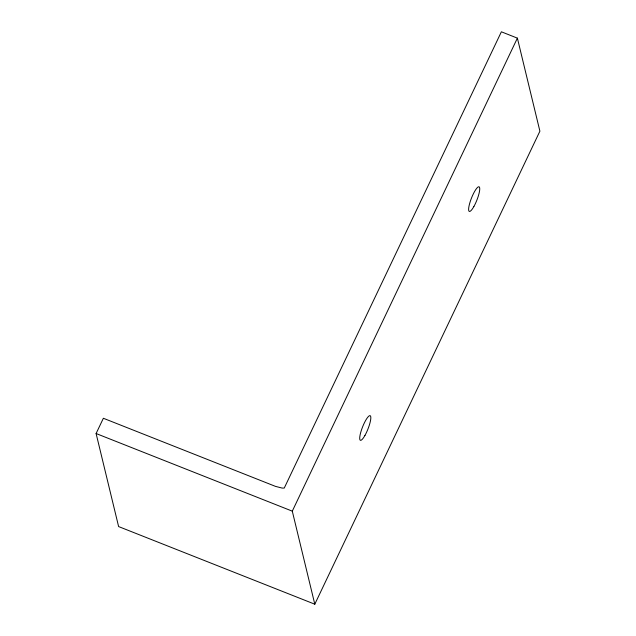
<?xml version="1.0" encoding="UTF-8"?>
<svg xmlns="http://www.w3.org/2000/svg" width="636" height="636" viewBox="0 0 636 636"><rect width="100%" height="100%" fill="white"/><g stroke="black" fill="none" stroke-linecap="round" stroke-linejoin="round"><path stroke-width="0.95" d="M96.1 433.529L103.366 418.265L275.523 486.389L282.114 488.066L284.244 488.074L501.375 31.8L517.386 38.136L539.9 131.183L314.796 604.2L118.614 526.568L96.1 433.529L292.29 511.153L314.796 604.2M292.29 511.153L517.386 38.136M364.945 435.437A13.237 2.886 -68.4 0 0 370.231 415.721A13.237 2.886 -68.4 0 0 360.62 432.782A13.237 2.886 -68.4 0 0 364.945 435.437M473.86 206.557A13.237 2.886 -68.4 0 0 479.154 186.841A13.237 2.886 -68.4 0 0 469.535 203.902A13.237 2.886 -68.4 0 0 473.86 206.557"/></g></svg>
